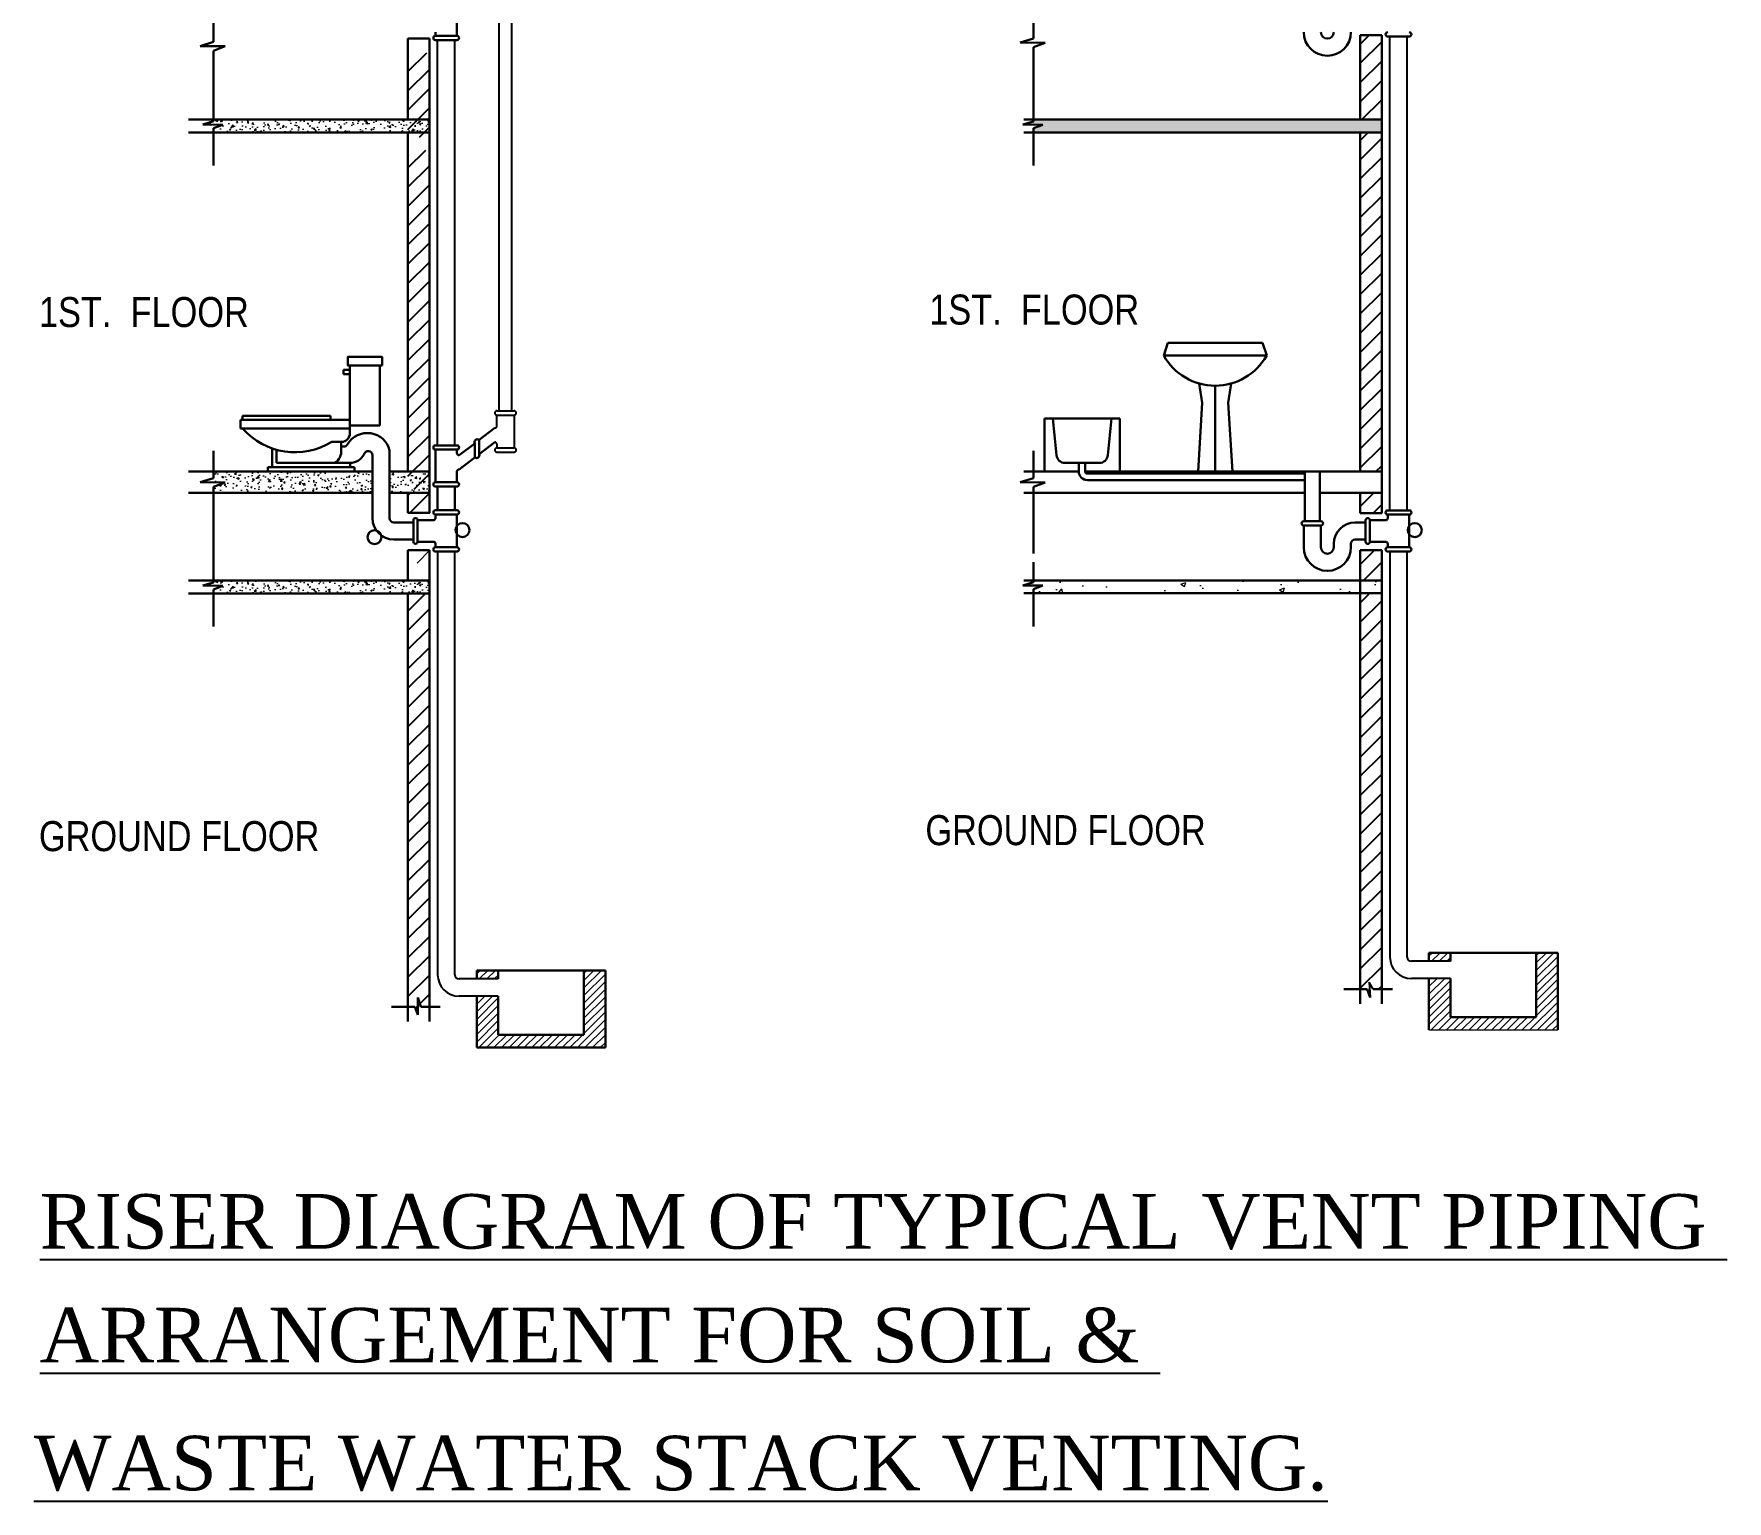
# Model space of a CAD drawing. Header units: inches. Extents: x -54558 to 35158, y -4190 to 41945.
# Drawn here: x 14305.3 to 14626.4, y -1580.8 to -1302.6 of the extents above; entities that cross this region are included whole.
import ezdxf

# ---------------------------------------------------------------- set-up
doc = ezdxf.new("R2010")
doc.units = ezdxf.units.IN
doc.header["$MEASUREMENT"] = 0
doc.layers.get('0').update_dxf_attribs({"true_color": 0xe4c8de})
for name, color, linetype, lineweight in [('Furniture', 42, 'Continuous', 30), ('Hatch', 8, 'Continuous', 13), ('WALL', 250, 'Continuous', 30)]:
    doc.layers.add(name, color=color, linetype=linetype, lineweight=lineweight)
for name, color, linetype in [('sheed', 253, 'Continuous'), ('SS', 3, 'Continuous'), ('text', 142, 'Continuous'), ('VS', 15, 'Continuous'), ('WWS', 11, 'Continuous')]:
    doc.layers.add(name, color=color, linetype=linetype)
doc.styles.get("Standard").update_dxf_attribs({"font": 'ARIALN.TTF'})
doc.styles.add('style4', font='times.ttf')
pattern_1 = [(45, (3255.0987, 4581.8897), (-1.8269672, 1.8269672), [])]

# ---------------------------------------------------------------- blocks, each defined once
blk = doc.blocks.new('Sink - Pedestal elevation')
for p, q in [((-11, 30), (-12, 27)), ((-11, 30), (11, 30)), ((11, 30), (12, 27)), ((-12, 27), (12, 27)), ((-3, 16), (-3.7523, 20.5139)), ((0, 20), (0, 0)), ((3.7527, 20.5157), (3, 16)), ((-4, 0), (-3, 16)), ((3, 16), (4, 0)), ((-4, 0), (4, 0))]:
    blk.add_line(p, q)
blk.add_arc((0, 33.7857), 13.7857, 209.4871, 330.5129)

msp = doc.modelspace()

# ---------------------------------------------------------------- hatches: boundary and pattern name
at = {"layer": 'Hatch'}
h = msp.add_hatch(dxfattribs=at)
h.set_pattern_fill('AR-CONC', color=256, scale=0.406936, style=0)
h.set_pattern_definition([(50, (10033.875, -2957.0146), (2.9187912, -0.2553611), [0.3052021, -3.3572235]), (355, (10033.875, -2957.0146), (-0.5646294, 3.060942), [0.2441617, -2.6857788]), (100.4514, (10034.1182, -2957.0359), (2.354164, 2.805579), [0.2593819, -2.853201]), (46.1842, (10033.875, -2956.2007), (4.34299, -0.6735568), [0.457803, -5.0358353]), (96.6356, (10034.237, -2956.257), (3.8034807, 3.964038), [0.389073, -4.2798007]), (351.1842, (10033.875, -2956.2007), (3.8034776, 3.964041), [0.3662426, -4.0286682]), (21, (10034.2819, -2956.4042), (2.4290308, -1.638402), [0.3052021, -3.3572235]), (326, (10034.282, -2956.4042), (0.9901381, 2.950898), [0.2441617, -2.6857788]), (71.4514, (10034.4843, -2956.5407), (3.4191699, 1.3124933), [0.2593819, -2.853201]), (37.5, (10033.8749, -2957.0146), (0.04948285, 1.35466554), [0, -2.6532239, 0, -2.7264724, 0, -2.6959522]), (7.5, (10033.875, -2957.0146), (1.07052514, 1.60500397), [0, -1.5544962, 0, -2.5921835, 0, -1.02751386]), (327.5, (10032.9675, -2957.0146), (2.17231665, -0.09178393), [0, -1.01734046, 0, -3.1741022, 0, -4.2117895]), (317.5, (10032.5605, -2957.0146), (2.37319554, 0.4073634), [0, -1.3225426, 0, -2.1079294, 0, -2.99098095])])
h.paths.add_polyline_path([(14339.327, -1318.814), (14339.327, -1319.154), (14337.326, -1319.768), (14341.088, -1319.79), (14339.327, -1320.474), (14339.327, -1321.255), (14380.286, -1321.255), (14380.286, -1318.814)])
h = msp.add_hatch(dxfattribs=at)
h.set_pattern_fill('AR-CONC', color=256, scale=0.406936, style=0)
h.set_pattern_definition([(50, (10214.4724, -2957.0217), (2.9187912, -0.2553611), [0.3052021, -3.3572235]), (355, (10214.4724, -2957.0217), (-0.5646294, 3.060942), [0.2441617, -2.6857788]), (100.4514, (10214.7157, -2957.043), (2.354164, 2.805579), [0.2593819, -2.853201]), (46.1842, (10214.4724, -2956.208), (4.34299, -0.6735568), [0.457803, -5.0358353]), (96.6356, (10214.8344, -2956.264), (3.8034807, 3.964038), [0.389073, -4.2798007]), (351.1842, (10214.4724, -2956.208), (3.8034776, 3.964041), [0.3662426, -4.0286682]), (21, (10214.8794, -2956.4113), (2.4290308, -1.638402), [0.3052021, -3.3572235]), (326, (10214.8794, -2956.4113), (0.9901381, 2.950898), [0.2441617, -2.6857788]), (71.4514, (10215.0818, -2956.548), (3.4191699, 1.3124933), [0.2593819, -2.853201]), (37.5, (10214.4724, -2957.0217), (0.04948285, 1.35466554), [0, -2.6532239, 0, -2.7264724, 0, -2.6959522]), (7.5, (10214.4724, -2957.0217), (1.07052514, 1.60500397), [0, -1.5544962, 0, -2.5921835, 0, -1.02751386]), (327.5, (10213.565, -2957.0217), (2.17231665, -0.09178393), [0, -1.01734046, 0, -3.1741022, 0, -4.2117895]), (317.5, (10213.158, -2957.0217), (2.37319554, 0.4073634), [0, -1.3225426, 0, -2.1079294, 0, -2.99098095])])
h.paths.add_polyline_path([(14494.844, -1318.821), (14494.844, -1319.161), (14492.843, -1319.775), (14496.605, -1319.797), (14494.844, -1320.481), (14494.844, -1321.262), (14560.883, -1321.262), (14560.883, -1318.821)])
h = msp.add_hatch(dxfattribs=at)
h.set_pattern_fill('AR-CONC', color=256, scale=0.406936, style=0)
h.set_pattern_definition([(50, (10033.875, -3054.6793), (2.9187912, -0.2553611), [0.3052021, -3.3572235]), (355, (10033.875, -3054.6793), (-0.5646294, 3.060942), [0.2441617, -2.6857788]), (100.4514, (10034.1182, -3054.7005), (2.354164, 2.805579), [0.2593819, -2.853201]), (46.1842, (10033.875, -3053.8654), (4.34299, -0.6735568), [0.457803, -5.0358353]), (96.6356, (10034.237, -3053.9215), (3.8034807, 3.964038), [0.389073, -4.2798007]), (351.1842, (10033.875, -3053.8654), (3.8034776, 3.964041), [0.3662426, -4.0286682]), (21, (10034.2819, -3054.0689), (2.4290308, -1.638402), [0.3052021, -3.3572235]), (326, (10034.282, -3054.069), (0.9901381, 2.950898), [0.2441617, -2.6857788]), (71.4514, (10034.4843, -3054.2054), (3.4191699, 1.3124933), [0.2593819, -2.853201]), (37.5, (10033.8749, -3054.6793), (0.04948285, 1.35466554), [0, -2.6532239, 0, -2.7264724, 0, -2.6959522]), (7.5, (10033.875, -3054.6793), (1.07052514, 1.60500397), [0, -1.5544962, 0, -2.5921835, 0, -1.02751386]), (327.5, (10032.9675, -3054.6793), (2.17231665, -0.09178393), [0, -1.01734046, 0, -3.1741022, 0, -4.2117895]), (317.5, (10032.5605, -3054.6793), (2.37319554, 0.4073634), [0, -1.3225426, 0, -2.1079294, 0, -2.99098095])])
h.paths.add_polyline_path([(14369.489, -1389.62), (14369.489, -1385.551), (14352.601, -1385.551), (14339.327, -1385.551), (14339.327, -1386.832), (14336.825, -1387.599), (14341.529, -1387.628), (14339.327, -1388.482), (14339.327, -1389.62)])
h.paths.add_polyline_path([(14372.745, -1385.551), (14372.745, -1389.62), (14380.286, -1389.62), (14380.286, -1385.551)])
h = msp.add_hatch(dxfattribs=at)
h.set_pattern_fill('LINE', color=256, scale=26.043916, angle=45, style=0)
h.set_pattern_definition([(45, (861.2702, -2544.1317), (-2.3019787, 2.3019787), [])])
h.paths.add_polyline_path([(14376.216, -1402.907), (14380.286, -1402.907), (14380.286, -1400.466), (14376.216, -1400.466)])
h = msp.add_hatch(dxfattribs=at)
h.set_pattern_fill('AR-CONC', color=256, scale=0.406936, style=0)
h.set_pattern_definition([(50, (10033.875, -3044.4403), (2.9187912, -0.2553611), [0.3052021, -3.3572235]), (355, (10033.875, -3044.4403), (-0.5646294, 3.060942), [0.2441617, -2.6857788]), (100.4514, (10034.1182, -3044.4615), (2.354164, 2.805579), [0.2593819, -2.853201]), (46.1842, (10033.875, -3043.6264), (4.34299, -0.6735568), [0.457803, -5.0358353]), (96.6356, (10034.237, -3043.6825), (3.8034807, 3.964038), [0.389073, -4.2798007]), (351.1842, (10033.875, -3043.6264), (3.8034776, 3.964041), [0.3662426, -4.0286682]), (21, (10034.2819, -3043.8299), (2.4290308, -1.638402), [0.3052021, -3.3572235]), (326, (10034.282, -3043.83), (0.9901381, 2.950898), [0.2441617, -2.6857788]), (71.4514, (10034.4843, -3043.9664), (3.4191699, 1.3124933), [0.2593819, -2.853201]), (37.5, (10033.8749, -3044.4403), (0.04948285, 1.35466554), [0, -2.6532239, 0, -2.7264724, 0, -2.6959522]), (7.5, (10033.875, -3044.4403), (1.07052514, 1.60500397), [0, -1.5544962, 0, -2.5921835, 0, -1.02751386]), (327.5, (10032.9675, -3044.4403), (2.17231665, -0.09178393), [0, -1.01734046, 0, -3.1741022, 0, -4.2117895]), (317.5, (10032.5605, -3044.4403), (2.37319554, 0.4073634), [0, -1.3225426, 0, -2.1079294, 0, -2.99098095])])
h.paths.add_polyline_path([(14339.327, -1406.239), (14339.327, -1406.579), (14337.326, -1407.193), (14341.088, -1407.216), (14339.327, -1407.9), (14339.327, -1408.681), (14380.286, -1408.681), (14380.286, -1406.239)])
h = msp.add_hatch(dxfattribs=at)
h.set_pattern_fill('AR-CONC', color=256, scale=1.302196, style=0)
h.set_pattern_definition([(50, (861.27, -2547.4824), (9.340132, -0.8171557), [0.976647, -10.743115]), (355, (861.27, -2547.482), (-1.806814, 9.795014), [0.7813175, -8.594492]), (100.4514, (862.049, -2547.5505), (7.533325, 8.9778527), [0.830022, -9.130243]), (46.1842, (861.27, -2544.878), (13.897568, -2.155382), [1.46497, -16.114673]), (96.6356, (862.428, -2545.058), (12.171138, 12.684922), [1.245033, -13.695362]), (351.1842, (861.27, -2544.878), (12.171128, 12.684931), [1.171976, -12.891738]), (21, (862.5724, -2545.529), (7.7728985, -5.2428862), [0.976647, -10.743115]), (326, (862.572, -2545.529), (3.168442, 9.4428733), [0.7813175, -8.594492]), (71.4514, (863.22, -2545.966), (10.9413437, 4.1999785), [0.830022, -9.130243]), (37.5, (861.2702, -2547.4824), (0.1583451, 4.3349297), [0, -8.4903165, 0, -8.7247118, 0, -8.627047]), (7.5, (861.27, -2547.4824), (3.4256804, 5.1360127), [0, -4.974388, 0, -8.2949872, 0, -3.2880444]), (327.5, (858.3663, -2547.4824), (6.9514133, -0.2937086), [0, -3.2554895, 0, -10.1571271, 0, -13.4777264]), (317.5, (857.064, -2547.4824), (7.5942257, 1.3035629), [0, -4.2321363, 0, -6.7453742, 0, -9.571139])])
h.paths.add_polyline_path([(14494.844, -1406.207), (14494.844, -1406.547), (14492.843, -1407.161), (14496.605, -1407.184), (14494.844, -1407.867), (14494.844, -1408.648), (14560.883, -1408.648), (14560.883, -1406.207)])
h = msp.add_hatch(dxfattribs=at)
h.set_pattern_fill('LINE', color=256, scale=8.138724, angle=45, style=0)
h.set_pattern_definition([(45, (10264.6048, -3135.4562), (-0.71936834, 0.71936834), [])])
h.paths.add_polyline_path([(14590.199, -1489.016), (14573.921, -1489.016), (14573.921, -1481.692), (14569.852, -1481.692), (14569.852, -1491.457), (14594.268, -1491.457), (14594.268, -1476.808), (14590.199, -1476.808)])
h.paths.add_polyline_path([(14573.921, -1478.437), (14573.921, -1476.808), (14569.852, -1476.808), (14569.852, -1478.437)])
h = msp.add_hatch(dxfattribs=at)
h.set_pattern_fill('LINE', color=256, scale=8.138724, angle=45, style=0)
h.set_pattern_definition([(45, (861.2702, -2576.668), (-0.71936834, 0.71936834), [])])
h.paths.add_polyline_path([(14409.601, -1492.359), (14393.324, -1492.359), (14393.324, -1485.036), (14389.255, -1485.036), (14389.255, -1494.801), (14413.671, -1494.801), (14413.671, -1480.151), (14409.601, -1480.151)])
h.paths.add_polyline_path([(14393.324, -1480.151), (14389.255, -1480.151), (14389.255, -1481.781), (14393.324, -1481.781)])
at = {"layer": 'sheed', "ltscale": 10}
h = msp.add_hatch(dxfattribs=at)
h.set_pattern_fill('ANSI31', color=256, scale=20.669774, style=0)
h.set_pattern_definition(pattern_1)
h.paths.add_polyline_path([(14560.883, -1302.808), (14556.814, -1302.808), (14556.814, -1318.821), (14560.883, -1318.821)])
h = msp.add_hatch(dxfattribs=at)
h.set_pattern_fill('ANSI31', color=256, scale=20.669774, style=0)
h.set_pattern_definition(pattern_1)
h.paths.add_polyline_path([(14376.216, -1322.164), (14380.286, -1322.164), (14380.286, -1306.152), (14376.216, -1306.152)])
h = msp.add_hatch(dxfattribs=at)
h.set_pattern_fill('ANSI31', color=256, scale=20.669774, style=0)
h.set_pattern_definition(pattern_1)
h.paths.add_polyline_path([(14556.814, -1385.558), (14560.883, -1385.558), (14560.883, -1321.262), (14556.814, -1321.262)])
h = msp.add_hatch(dxfattribs=at)
h.set_pattern_fill('ANSI31', color=256, scale=20.669774, style=0)
h.set_pattern_definition(pattern_1)
h.paths.add_polyline_path([(14376.216, -1388.902), (14380.286, -1388.902), (14380.286, -1324.606), (14376.216, -1324.606)])
h = msp.add_hatch(dxfattribs=at)
h.set_pattern_fill('ANSI31', color=256, scale=20.669774, style=0)
h.set_pattern_definition(pattern_1)
h.paths.add_polyline_path([(14380.286, -1389.62), (14376.216, -1389.62), (14376.216, -1393.422), (14380.286, -1393.422)])
h = msp.add_hatch(dxfattribs=at)
h.set_pattern_fill('ANSI31', color=256, scale=20.669774, style=0)
h.set_pattern_definition(pattern_1)
h.paths.add_polyline_path([(14560.883, -1389.628), (14556.814, -1389.628), (14556.814, -1393.429), (14560.883, -1393.429)])
h = msp.add_hatch(dxfattribs=at)
h.set_pattern_fill('ANSI31', color=256, scale=20.669774, style=0)
h.set_pattern_definition(pattern_1)
h.paths.add_polyline_path([(14560.883, -1400.473), (14556.814, -1400.473), (14556.814, -1406.207), (14560.883, -1406.207)])
h = msp.add_hatch(dxfattribs=at)
h.set_pattern_fill('ANSI31', color=256, scale=20.669774, style=0)
h.set_pattern_definition(pattern_1)
h.paths.add_polyline_path([(14380.286, -1408.681), (14376.216, -1408.681), (14376.216, -1487.051), (14377.501, -1487.051), (14378.099, -1488.592), (14378.119, -1485.3), (14378.656, -1487.051), (14380.286, -1487.051)])
h = msp.add_hatch(dxfattribs=at)
h.set_pattern_fill('ANSI31', color=256, scale=20.669774, style=0)
h.set_pattern_definition(pattern_1)
h.paths.add_polyline_path([(14560.883, -1408.648), (14556.814, -1408.648), (14556.814, -1483.725), (14558.098, -1483.725), (14558.696, -1485.267), (14558.503, -1482.415), (14559.254, -1483.725), (14560.883, -1483.725)])

# ---------------------------------------------------------------- linework, layer by layer
at = {"layer": 'Furniture'}
for p, q in [((14385.51, -1302.925), (14385.51, -1296.737)), ((14381.441, -1302.273), (14381.441, -1302.925)), ((14381.441, -1302.925), (14385.51, -1302.925)), ((14381.441, -1303.739), (14385.51, -1303.739)), ((14562.038, -1303.076), (14566.108, -1303.076)), ((14365.216, -1366.267), (14363.995, -1366.267)), ((14363.995, -1366.267), (14363.995, -1367.081)), ((14363.995, -1367.081), (14365.216, -1367.081)), ((14365.216, -1365.453), (14365.216, -1378.303)), ((14370.913, -1376.848), (14370.913, -1365.453)), ((14365.216, -1375.785), (14344.462, -1375.785)), ((14344.462, -1375.785), (14344.462, -1377.412)), ((14344.462, -1377.412), (14365.216, -1377.412)), ((14344.869, -1374.971), (14361.553, -1374.971)), ((14344.869, -1375.785), (14344.869, -1374.971)), ((14361.553, -1374.971), (14361.553, -1375.785)), ((14365.216, -1376.848), (14370.913, -1376.848)), ((14389.71, -1379.55), (14392.688, -1377.305)), ((14496.915, -1375.475), (14496.915, -1385.558)), ((14496.915, -1375.475), (14509.619, -1375.475)), ((14499.215, -1382.459), (14498.543, -1375.475)), ((14508.947, -1382.459), (14509.619, -1375.475)), ((14509.619, -1375.475), (14511.247, -1375.475)), ((14511.247, -1375.475), (14511.247, -1385.558)), ((14361.764, -1379.931), (14363.588, -1379.931)), ((14363.574, -1381.482), (14363.574, -1379.931)), ((14385.51, -1380.597), (14381.441, -1380.597)), ((14388.896, -1380.224), (14385.917, -1382.47)), ((14388.896, -1380.224), (14388.896, -1382.91)), ((14388.896, -1382.91), (14388.896, -1380.224)), ((14389.71, -1379.55), (14389.71, -1382.237)), ((14389.71, -1382.237), (14389.71, -1379.55)), ((14389.71, -1382.237), (14392.688, -1379.991)), ((14350.442, -1383.923), (14350.442, -1381.175)), ((14350.442, -1384.737), (14350.442, -1383.923)), ((14351.256, -1381.43), (14351.256, -1383.923)), ((14351.256, -1383.923), (14365.238, -1383.923)), ((14365.238, -1383.923), (14365.238, -1384.737)), ((14369.489, -1394.384), (14369.489, -1382.48)), ((14372.745, -1394.384), (14372.745, -1381.55)), ((14381.441, -1387.599), (14381.441, -1381.41)), ((14385.51, -1381.41), (14381.441, -1381.41)), ((14385.51, -1382.063), (14385.51, -1381.41)), ((14388.896, -1382.91), (14385.917, -1385.156)), ((14500.835, -1383.93), (14507.326, -1383.93)), ((14503.438, -1383.93), (14503.438, -1385.558)), ((14504.659, -1383.93), (14504.659, -1385.558)), ((14349.628, -1384.737), (14349.628, -1385.551)), ((14366.052, -1384.737), (14349.628, -1384.737)), ((14366.052, -1385.551), (14366.052, -1384.737)), ((14385.51, -1385.563), (14385.51, -1387.599)), ((14505.066, -1385.965), (14546.31, -1385.965)), ((14505.066, -1387.186), (14546.31, -1387.186)), ((14546.31, -1394.984), (14546.31, -1385.558)), ((14549.159, -1394.984), (14549.159, -1385.558)), ((14385.51, -1387.599), (14381.441, -1387.599)), ((14385.51, -1388.412), (14381.441, -1388.412)), ((14381.848, -1392.918), (14381.848, -1388.412)), ((14385.103, -1392.918), (14385.103, -1388.412)), ((14381.441, -1392.918), (14385.51, -1392.918)), ((14562.038, -1392.925), (14566.108, -1392.925)), ((14373.559, -1395.198), (14377.241, -1395.198)), ((14377.241, -1394.791), (14377.241, -1398.861)), ((14378.055, -1394.791), (14378.055, -1398.861)), ((14378.055, -1394.791), (14381.034, -1394.791)), ((14381.441, -1394.384), (14381.441, -1393.732)), ((14381.441, -1393.732), (14385.51, -1393.732)), ((14385.51, -1399.92), (14385.51, -1393.732)), ((14546.107, -1394.984), (14549.362, -1394.984)), ((14546.107, -1399.915), (14546.107, -1395.798)), ((14546.107, -1395.798), (14549.362, -1395.798)), ((14549.362, -1399.915), (14549.362, -1395.798)), ((14555.873, -1395.205), (14557.839, -1395.205)), ((14557.839, -1394.798), (14557.839, -1398.868)), ((14558.653, -1394.798), (14561.631, -1394.798)), ((14558.653, -1394.798), (14558.653, -1398.868)), ((14562.038, -1394.391), (14562.038, -1393.739)), ((14562.038, -1393.739), (14566.108, -1393.739)), ((14566.108, -1399.927), (14566.108, -1393.739)), ((14373.559, -1398.454), (14377.241, -1398.454)), ((14378.055, -1398.861), (14381.034, -1398.861)), ((14381.441, -1399.268), (14381.441, -1399.92)), ((14381.441, -1399.92), (14385.51, -1399.92)), ((14551.804, -1399.915), (14551.804, -1399.275)), ((14555.059, -1399.915), (14555.059, -1399.275)), ((14555.873, -1398.461), (14557.839, -1398.461)), ((14558.653, -1398.868), (14561.631, -1398.868)), ((14562.038, -1399.275), (14562.038, -1399.927)), ((14562.038, -1399.927), (14566.108, -1399.927)), ((14381.441, -1400.734), (14385.51, -1400.734)), ((14562.038, -1400.741), (14566.108, -1400.741))]:
    msp.add_line(p, q, dxfattribs=at)
msp.add_lwpolyline([(14371.32, -1365.453), (14371.32, -1363.826), (14364.809, -1363.826), (14364.809, -1365.453)], close=True, dxfattribs=at)
for centre in [(14369.881, -1398), (14386.56, -1396.654), (14567.157, -1396.661)]:
    msp.add_circle(centre, 1.328, dxfattribs=at)
for centre, radius, start, end in [((14381.441, -1303.332), 0.407, 90, 270), ((14385.51, -1303.332), 0.407, 270, 90), ((14550.583, -1302.25), 4.476, 180, 0), ((14550.583, -1302.25), 1.221, 180, 0), ((14562.038, -1302.669), 0.407, 90, 270), ((14566.108, -1302.669), 0.407, 270, 90), ((14354.802, -1368.707), 13.208, 221.22977, 301.81285), ((14364.031, -1380.01), 0.833, 236.70433, 333.77987), ((14363.588, -1378.303), 1.628, 270, 0), ((14368.517, -1382.628), 4.363, 14.3067, 148.95949), ((14381.441, -1381.003), 0.407, 90, 270), ((14385.51, -1381.003), 0.407, 270, 90), ((14389.392, -1379.995), 0.546, 54.40148, 204.83289), ((14389.392, -1379.995), 0.546, 54.40148, 204.83289), ((14360.929, -1381.685), 2.653, 302.4712, 4.3987), ((14365.27, -1381.029), 2.894, 269.36404, 335.07938), ((14368.676, -1382.48), 0.814, 0, 163.49905), ((14385.917, -1382.063), 0.407, 180, 270), ((14389.214, -1382.466), 0.546, 234.40148, 24.83289), ((14389.214, -1382.466), 0.546, 234.40148, 24.83289), ((14500.835, -1382.303), 1.628, 185.49772, 270), ((14507.326, -1382.303), 1.628, 270, 354.50228), ((14385.917, -1385.563), 0.407, 90, 180), ((14505.066, -1385.558), 1.628, 180, 270), ((14505.066, -1385.558), 0.407, 180, 270), ((14381.441, -1388.005), 0.407, 90, 270), ((14385.51, -1388.005), 0.407, 270, 90), ((14381.441, -1393.325), 0.407, 90, 270), ((14385.51, -1393.325), 0.407, 270, 90), ((14562.038, -1393.332), 0.407, 90, 270), ((14566.108, -1393.332), 0.407, 270, 90), ((14373.559, -1394.384), 4.069, 180, 270), ((14373.559, -1394.384), 0.814, 180, 270), ((14377.648, -1394.791), 0.407, 0, 180), ((14381.034, -1394.384), 0.407, 270, 0), ((14546.107, -1395.391), 0.407, 90, 270), ((14549.362, -1395.391), 0.407, 270, 90), ((14555.873, -1399.275), 4.069, 90, 180), ((14558.246, -1394.798), 0.407, 0, 180), ((14561.631, -1394.391), 0.407, 270, 0), ((14377.648, -1398.861), 0.407, 180, 0), ((14381.034, -1399.268), 0.407, 0, 90), ((14381.441, -1400.327), 0.407, 90, 270), ((14385.51, -1400.327), 0.407, 270, 90), ((14550.583, -1399.915), 4.476, 180, 0), ((14550.583, -1399.915), 1.221, 180, 0), ((14555.873, -1399.275), 0.814, 90, 180), ((14558.246, -1398.868), 0.407, 180, 0), ((14561.631, -1399.275), 0.407, 0, 90), ((14562.038, -1400.334), 0.407, 90, 270), ((14566.108, -1400.334), 0.407, 270, 90)]:
    msp.add_arc(centre, radius, start, end, dxfattribs=at)
at = {"layer": 'Hatch'}
msp.add_line((14569.852, -1491.457), (14594.268, -1491.457), dxfattribs=at)
at = {"layer": 'sheed', "ltscale": 10}
for p, q in [((14558.503, -1482.415), (14558.696, -1485.267)), ((14559.254, -1483.725), (14558.503, -1482.415))]:
    msp.add_line(p, q, dxfattribs=at)
at = {"layer": 'SS'}
for p, q in [((14381.848, -1380.597), (14381.848, -1303.739)), ((14385.103, -1380.597), (14385.103, -1303.739)), ((14381.848, -1400.734), (14381.848, -1480.967)), ((14385.103, -1480.967), (14385.103, -1400.734)), ((14393.324, -1481.781), (14385.917, -1481.781)), ((14393.324, -1485.036), (14385.917, -1485.036))]:
    msp.add_line(p, q, dxfattribs=at)
for radius in [4.069, 0.814]:
    msp.add_arc((14385.917, -1480.967), radius, 180, 270, dxfattribs=at)
at = {"layer": 'VS'}
for p, q in [((14393.502, -1374.048), (14393.502, -1277.054)), ((14395.944, -1374.048), (14395.944, -1277.054)), ((14393.095, -1374.048), (14396.351, -1374.048)), ((14393.095, -1376.898), (14393.095, -1374.862)), ((14393.095, -1374.862), (14396.351, -1374.862)), ((14396.351, -1374.862), (14396.351, -1381.05)), ((14393.095, -1380.398), (14393.095, -1381.05)), ((14393.095, -1381.05), (14396.351, -1381.05)), ((14393.095, -1381.864), (14396.351, -1381.864))]:
    msp.add_line(p, q, dxfattribs=at)
for centre, start, end in [((14393.095, -1374.455), 90, 270), ((14396.351, -1374.455), 270, 90), ((14392.688, -1376.898), 270, 0), ((14392.688, -1380.398), 0, 90), ((14393.095, -1381.457), 90, 270), ((14396.351, -1381.457), 270, 90)]:
    msp.add_arc(centre, 0.407, start, end, dxfattribs=at)
at = {"layer": 'WALL'}
for p, q in [((14494.844, -1290.824), (14494.844, -1303.444)), ((14339.327, -1291.487), (14339.327, -1304.107)), ((14376.216, -1303.471), (14376.216, -1318.814)), ((14376.216, -1303.471), (14380.286, -1303.471)), ((14380.286, -1303.471), (14380.286, -1318.814)), ((14494.844, -1303.444), (14492.342, -1304.211)), ((14556.814, -1302.808), (14556.814, -1318.821)), ((14556.814, -1302.808), (14560.883, -1302.808)), ((14560.883, -1302.808), (14560.883, -1318.821)), ((14339.327, -1304.107), (14336.825, -1304.874)), ((14336.825, -1304.874), (14341.529, -1304.903)), ((14341.529, -1304.903), (14339.327, -1305.757)), ((14339.327, -1305.757), (14339.327, -1319.154)), ((14492.342, -1304.211), (14497.046, -1304.24)), ((14497.046, -1304.24), (14494.844, -1305.094)), ((14494.844, -1305.094), (14494.844, -1319.161)), ((14334.62, -1318.814), (14380.286, -1318.814)), ((14339.327, -1319.154), (14337.326, -1319.768)), ((14337.326, -1319.768), (14341.088, -1319.79)), ((14341.088, -1319.79), (14339.327, -1320.474)), ((14380.286, -1318.814), (14380.286, -1321.255)), ((14494.844, -1319.161), (14492.843, -1319.775)), ((14492.843, -1319.775), (14496.605, -1319.797)), ((14492.991, -1318.821), (14560.883, -1318.821)), ((14496.605, -1319.797), (14494.844, -1320.481)), ((14560.883, -1318.821), (14560.883, -1321.262)), ((14334.62, -1321.255), (14380.286, -1321.255)), ((14339.327, -1320.474), (14339.327, -1327.54)), ((14376.216, -1385.551), (14376.216, -1321.255)), ((14380.286, -1385.551), (14380.286, -1321.255)), ((14492.991, -1321.262), (14560.883, -1321.262)), ((14494.844, -1320.481), (14494.844, -1327.547)), ((14556.814, -1385.558), (14556.814, -1321.262)), ((14560.883, -1385.558), (14560.883, -1321.262)), ((14339.327, -1381.619), (14339.327, -1386.832)), ((14494.844, -1381.626), (14494.844, -1386.839)), ((14334.62, -1385.551), (14369.489, -1385.551)), ((14339.327, -1386.832), (14336.825, -1387.599)), ((14352.601, -1385.551), (14369.489, -1385.551)), ((14372.745, -1385.551), (14380.286, -1385.551)), ((14380.286, -1385.551), (14380.286, -1389.62)), ((14494.844, -1386.839), (14492.342, -1387.606)), ((14492.991, -1385.558), (14503.438, -1385.558)), ((14504.659, -1385.558), (14553.098, -1385.558)), ((14533.198, -1385.558), (14560.883, -1385.558)), ((14560.883, -1385.558), (14560.883, -1389.628)), ((14334.62, -1389.62), (14369.489, -1389.62)), ((14336.825, -1387.599), (14341.529, -1387.628)), ((14341.529, -1387.628), (14339.327, -1388.482)), ((14339.327, -1388.482), (14339.327, -1401.101)), ((14372.745, -1389.62), (14380.286, -1389.62)), ((14376.216, -1389.62), (14376.216, -1393.422)), ((14380.286, -1389.62), (14380.286, -1393.422)), ((14492.342, -1387.606), (14497.046, -1387.635)), ((14492.991, -1389.628), (14546.31, -1389.628)), ((14497.046, -1387.635), (14494.844, -1388.489)), ((14494.844, -1388.489), (14494.844, -1401.108)), ((14549.159, -1389.628), (14560.883, -1389.628)), ((14556.814, -1389.628), (14556.814, -1393.429)), ((14560.883, -1389.628), (14560.883, -1393.429)), ((14376.216, -1393.422), (14380.286, -1393.422)), ((14556.814, -1393.429), (14560.883, -1393.429)), ((14339.327, -1399.49), (14339.327, -1406.579)), ((14376.216, -1400.466), (14376.216, -1406.239)), ((14376.216, -1400.466), (14380.286, -1400.466)), ((14380.286, -1400.466), (14380.286, -1406.239)), ((14494.844, -1402.759), (14494.844, -1406.547)), ((14556.814, -1400.473), (14556.814, -1406.207)), ((14556.814, -1400.473), (14560.883, -1400.473)), ((14560.883, -1400.473), (14560.883, -1406.207)), ((14334.62, -1406.239), (14380.286, -1406.239)), ((14380.286, -1406.239), (14380.286, -1408.681)), ((14492.991, -1406.207), (14560.883, -1406.207)), ((14556.814, -1405.356), (14556.814, -1486.506)), ((14560.883, -1405.356), (14560.883, -1486.506)), ((14560.883, -1406.207), (14560.883, -1408.648)), ((14334.62, -1408.681), (14380.286, -1408.681)), ((14339.327, -1406.579), (14337.326, -1407.193)), ((14337.326, -1407.193), (14341.088, -1407.216)), ((14341.088, -1407.216), (14339.327, -1407.9)), ((14339.327, -1407.9), (14339.327, -1414.965)), ((14376.216, -1408.681), (14376.216, -1489.831)), ((14380.286, -1408.681), (14380.286, -1489.831)), ((14494.844, -1406.547), (14492.843, -1407.161)), ((14492.843, -1407.161), (14496.605, -1407.184)), ((14492.991, -1408.648), (14560.883, -1408.648)), ((14496.605, -1407.184), (14494.844, -1407.867)), ((14494.844, -1407.867), (14494.844, -1414.933)), ((14569.852, -1476.808), (14569.852, -1478.437)), ((14594.268, -1476.808), (14569.852, -1476.808)), ((14573.921, -1478.437), (14573.921, -1476.808)), ((14590.199, -1489.016), (14590.199, -1476.808)), ((14594.268, -1491.457), (14594.268, -1476.808)), ((14389.255, -1480.151), (14389.255, -1481.781)), ((14413.671, -1480.151), (14389.255, -1480.151)), ((14393.324, -1480.151), (14393.324, -1481.781)), ((14409.601, -1492.359), (14409.601, -1480.151)), ((14413.671, -1494.801), (14413.671, -1480.151)), ((14569.852, -1481.692), (14569.852, -1491.457)), ((14573.921, -1481.692), (14573.921, -1489.016)), ((14378.119, -1485.3), (14378.099, -1488.592)), ((14378.656, -1487.051), (14378.119, -1485.3)), ((14389.255, -1485.036), (14389.255, -1494.801)), ((14393.324, -1485.036), (14393.324, -1492.359)), ((14558.098, -1483.725), (14553.682, -1483.725)), ((14558.696, -1485.267), (14558.098, -1483.725)), ((14562.903, -1483.725), (14559.254, -1483.725)), ((14377.501, -1487.051), (14373.084, -1487.051)), ((14378.099, -1488.592), (14377.501, -1487.051)), ((14382.305, -1487.051), (14378.656, -1487.051)), ((14573.921, -1489.016), (14590.199, -1489.016)), ((14393.324, -1492.359), (14409.601, -1492.359)), ((14389.255, -1494.801), (14413.671, -1494.801))]:
    msp.add_line(p, q, dxfattribs=at)
at = {"layer": 'WWS'}
for p, q in [((14562.445, -1392.925), (14562.445, -1303.076)), ((14565.701, -1392.925), (14565.701, -1303.076)), ((14562.445, -1400.741), (14562.445, -1477.623)), ((14565.701, -1477.623), (14565.701, -1400.741)), ((14573.921, -1478.437), (14566.515, -1478.437)), ((14573.921, -1481.692), (14566.515, -1481.692))]:
    msp.add_line(p, q, dxfattribs=at)
for radius in [4.069, 0.814]:
    msp.add_arc((14566.515, -1477.623), radius, 180, 270, dxfattribs=at)

# ---------------------------------------------------------------- block references
at = {"layer": 'Furniture', "xscale": 0.8138723669981118, "yscale": 0.8138723669981118, "zscale": 0.8138723669999999}
msp.add_blockref('Sink - Pedestal elevation', (14529.306, -1385.558), dxfattribs=at)

# ---------------------------------------------------------------- texts
at = {"layer": 'text'}
for s, p in [('1ST.  FLOOR', (14475.075, -1357.69)), ('1ST.  FLOOR', (14306.234, -1358.162)), ('GROUND FLOOR', (14474.342, -1456.404)), ('GROUND FLOOR', (14306.234, -1457.539))]:
    msp.add_text(s, height=5.68419, dxfattribs=at).set_placement(p)
at = {"layer": 'text', "color": 0, "style": 'style4'}
for s, p in [('%%URISER DIAGRAM OF TYPICAL VENT PIPING ', (14306.376, -1532.905)), ('%%uARRANGEMENT FOR SOIL & ', (14306.376, -1554.475)), ('%%UWASTE WATER STACK VENTING.', (14305.272, -1578.728))]:
    msp.add_text(s, height=10.33489, dxfattribs=at).set_placement(p)

doc.saveas('drawing.dxf')
